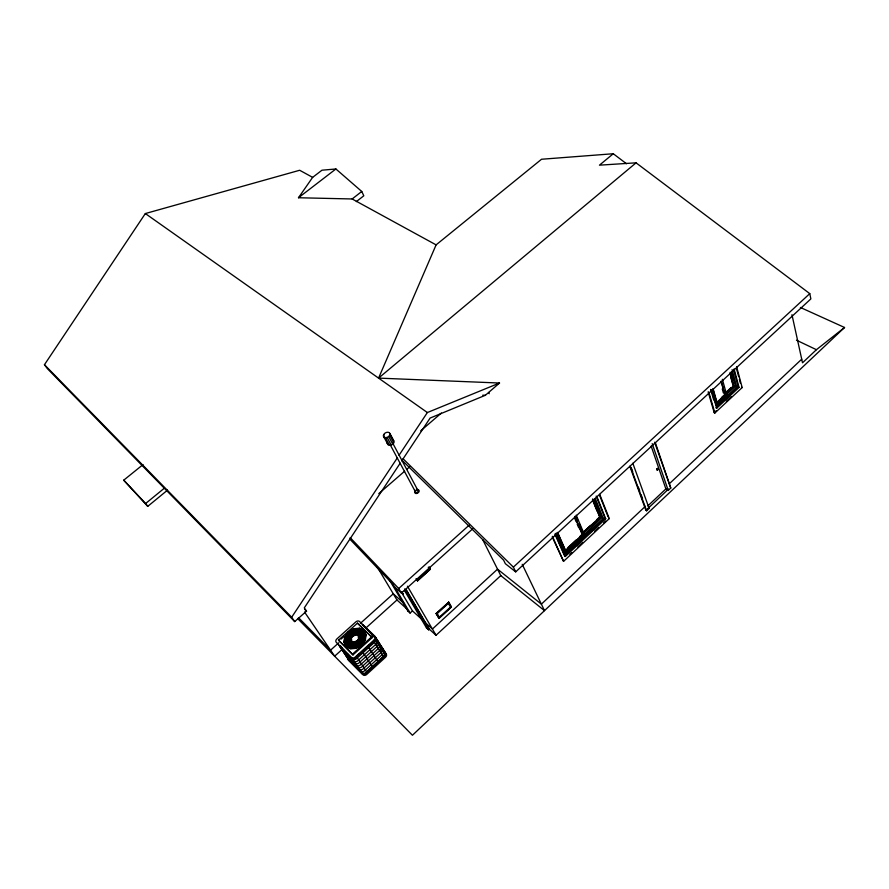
<?xml version="1.0" encoding="UTF-8"?>
<svg xmlns="http://www.w3.org/2000/svg" width="889" height="889" viewBox="0 0 889 889"><rect width="100%" height="100%" fill="white"/><g stroke="black" fill="none" stroke-linecap="round" stroke-linejoin="round"><path stroke-width="1.33" d="M365.257 634.99L364.501 639.936L361.178 644.525L356.178 647.492L350.855 648.025L346.654 645.992L344.71 641.958M364.923 640.002L365.712 634.846L363.623 630.668L359.245 628.601L353.744 629.168M364.346 635.302L363.657 639.802L360.634 643.98L356.078 646.692L351.222 647.181L347.399 645.325L345.621 641.658L346.343 637.146L349.366 633.024L353.878 630.357L358.678 629.845L362.512 631.646L364.346 635.291M364.079 639.869L364.801 635.146L362.89 631.323M360.267 636.68L359.867 639.213L358.167 641.569L355.6 643.091L352.866 643.38L350.699 642.347L349.688 640.28L350.088 637.735L351.788 635.391L354.344 633.879L357.067 633.59L359.223 634.613L360.256 636.668M358.611 639.024L358.145 635.602L356.545 634.846L352.611 636.168M351.344 637.924L351.788 641.347L353.389 642.114L357.334 640.791M349.233 640.413L349.677 637.669L351.522 635.135L354.289 633.49M350.51 637.802L350.133 640.113L351.055 642.002L353.033 642.958M344.699 641.947L345.51 637.024L348.832 632.49L353.778 629.568L359.045 629.012L363.245 630.99L365.246 634.979M345.099 636.957L344.254 642.102L346.277 646.314L350.655 648.448M658.193 468.436L657.215 470.192L656.771 468.914L658.371 468.536L657.382 470.303L656.938 469.025L657.749 468.27M401.728 460.891L430.109 418.063L485.361 395.294L499.518 383.026L378.57 378.114L436.099 244.875L541.534 159.253L613.277 153.741L626.478 163.732M414.741 490.261C413.296 497.74 424.197 490.117 416.296 489.239M415.563 490.717C414.207 493.273 419.419 493.528 418.13 490.85L392.705 443.111M383.948 435.366L384.37 434.677M400.194 463.202L304.305 607.865L306.538 611.154L294.715 621.589L291.681 617.233L397.472 457.646M399.005 455.324L427.365 412.54L499.518 383.026M294.715 621.589L47.373 368.624L44.45 364.712L145.34 213.549L299.671 170.266L312.639 177.356L321.962 170.21L335.898 168.977L361.756 191.468L363.79 195.791L356.345 201.614M436.099 244.875L352.155 198.969L298.482 197.747L312.639 177.356M364.923 640.024L361.456 644.792L356.233 647.892M357.622 641.036L359.356 636.991L358.511 635.279L356.722 634.424L352.344 635.902M357.889 641.302L359.445 639.169L359.812 636.835L358.878 634.946M359.256 642.647L361.545 639.491L362.079 636.068L360.701 633.301L357.8 631.923L354.155 632.301M359.534 642.914L361.967 639.558L362.534 635.913L361.067 632.968L357.978 631.512L354.1 631.901L350.455 634.057L348.01 637.391L347.421 641.025L348.855 643.992M364.079 639.891L360.912 644.258L356.122 647.092M357.345 640.769L358.611 639.035M350.988 634.602L348.844 637.524L348.321 640.725L349.588 643.336L352.3 644.647L355.733 644.303L358.978 642.391L361.134 639.435L361.623 636.224L360.334 633.624L357.622 632.335M350.51 637.78L354.4 634.268L356.878 634.013L358.856 634.935M352.333 635.924L350.588 639.958L351.422 641.669M351.344 637.913L352.6 636.191M348.299 631.968L344.688 636.868L343.799 642.247L345.91 646.647L350.466 648.87L356.267 648.303L361.723 645.081L365.346 640.091L366.168 634.69L363.99 630.334L359.423 628.179M345.099 636.935L348.566 632.235M800.4 307.472L844.55 327.485L412.44 735.259L297.759 618.7M645.325 506.341L541.379 604.153L497.54 569.16L432.41 629.034L425.131 622.478M669.284 483.794L801.722 359.178M647.825 505.908L665.883 488.906L651.137 446.067M632.812 463.269L649.148 508.386L646.592 510.797L645.925 510.364L668.461 489.128M844.55 327.485L816.424 349.699L802.511 362.801L791.955 314.706M665.883 488.906L668.228 490.406L670.762 488.017L655.315 442.622M596.852 496.54L605.72 518.776L565.271 556.536L555.147 533.7M569.871 554.369L571.86 552.514M577.817 546.946L582.795 542.301M594.719 531.155L598.697 527.444M603.664 522.799L605.653 520.943M552.291 537.1L563.559 561.359L609.298 518.609L599.697 494.351M722.346 379.292L726.78 395.216L716.19 405.073L716.89 405.462L736.77 386.948L732.103 369.635M733.725 369.835L738.337 387.037L715.989 407.851L716.69 408.24L739.048 387.404L734.081 368.879M583.695 531.822L590.596 525.399M596.519 519.876L599.475 517.12L600.142 517.576L583.362 533.211M582.706 532.744L599.808 517.354L592.796 499.929M568.038 547.48L576.028 540.045M580.017 536.334L582.006 534.467L582.662 534.934L565.693 550.758L565.048 550.269M736.592 366.601L742.171 387.571L714.889 413.007L714.189 412.618L716.212 410.729M726.313 401.317L731.358 396.605M579.606 538.312L582.495 535.623M594.485 498.907L601.942 517.498L564.837 553.169M595.319 498.573L603.264 518.409L565.482 553.647L556.325 532.922M596.186 496.084L605.053 518.32L564.626 556.058L555.058 534.489M726.046 392.305L731.08 387.615M725.391 393.427L733.447 385.937L730.058 373.458M721.457 397.594L724.491 394.772L725.191 395.149L717.09 402.695L716.39 402.306M730.069 372.391L733.803 386.126L725.735 393.616L726.78 395.216M729.88 390.282L734.67 385.826M718.29 402.084L724.835 395.994M726.08 394.838L735.37 386.204L731.403 371.558M401.95 460.18L503.607 560.159L505.352 563.704L515.698 571.86L810.857 298.915L809.779 293.637L636.068 162.831L599.464 165.165L613.277 153.741M427.853 627.878L436.043 635.268L500.774 575.605L482.76 539.745M515.698 571.86L513.386 567.126L809.779 293.637M404.395 590.329L426.431 627.834L428.654 629.834L429.331 629.212L406.04 589.429M436.143 613.499L448.723 602.231L451.401 607.031L439.022 618.4L436.143 613.499L439.022 618.4M436.288 613.621L448.723 602.231M426.431 627.834L427.12 627.201M438.877 618.266L451.256 606.909L448.578 602.109M340.498 645.836L350.033 660.049L362.99 673.073A1.956 1.534 -38.4 0 0 365.568 672.829L384.248 655.749A1.945 1.522 -36.8 0 0 384.581 653.337L381.77 650.615M389.238 579.661L407.94 611.11L410.085 613.043L412.452 610.899L401.395 592.185M381.148 648.659L385.382 652.748A2.834 2.223 -36.7 0 1 384.904 656.204L366.024 673.473A2.856 2.234 -38.4 0 1 362.323 673.818L349.31 660.716L350.033 660.049M357.367 655.682L359.367 653.86M365.368 648.414L369.357 644.792M407.94 611.11L408.618 610.487M394.538 586.918L401.417 593.052L472.77 528.744M417.863 579.661L429.387 569.271L428.276 567.293M429.231 567.204L430.365 569.249L417.519 580.828L430.22 569.116L429.076 567.082M341.798 649.748L334.653 656.193L304.516 611.999M366.324 627.623L396.972 599.975L377.014 566.615M352.966 654.937L352.455 654.16L371.635 636.868L357.478 623.145L338.487 640.124L352.966 654.937L372.147 637.657L371.635 636.868M401.417 593.052L398.717 588.507L469.37 524.977M338.776 642.78L330.552 650.181L298.46 617.622M360.367 623.367L393.271 593.785L404.451 603.853M340.998 639.113L343.999 636.435M348.988 631.968L351.988 629.29M378.77 493.651L404.628 471.203M406.706 469.403L409.807 466.714M420.741 430.809L441.4 413.029M378.57 378.114L636.068 162.831M143.04 464.591L123.727 480.182L147.741 506.352L167.532 490.15M123.727 480.182L145.618 503.518L164.421 488.139M352.155 198.969L361.756 191.468M298.482 197.747L335.898 168.977M348.31 631.957L353.666 628.79L359.4 628.19M348.577 632.212L353.722 629.179M354.133 632.312L350.722 634.324L348.421 637.457L347.866 640.869L349.221 643.658L352.111 645.07L355.789 644.703M350.999 634.579L354.189 632.701L357.6 632.346M357.611 641.058L353.233 642.536L351.433 641.68M355.544 642.703L357.878 641.325M355.7 643.892L358.7 642.125L360.712 639.369L361.167 636.38L359.978 633.957L357.445 632.757L354.255 633.079L351.266 634.846L349.255 637.58L348.777 640.569L349.955 643.003L352.477 644.225L355.689 643.903M355.811 644.692L359.245 642.658M359.523 642.925L355.867 645.092L351.955 645.492L348.866 644.003M358.867 629.434L353.844 629.945L349.11 632.746L345.932 637.069L345.154 641.791L347.01 645.647L351.022 647.603L356.111 647.103M354.311 633.479L357.245 633.179L359.589 634.279L360.712 636.513L360.289 639.28L358.445 641.836L355.656 643.492L352.689 643.803L350.333 642.68L349.233 640.424M353.044 642.958L355.533 642.714M350.677 648.448L356.211 647.903M416.463 490.117L418.13 490.85M482.738 395.183L485.361 395.294M358.878 629.434L362.879 631.312M796.466 340.187L816.424 349.699M347.766 644.992L351.388 646.759L356 646.303L360.345 643.736L363.234 639.758L363.89 635.457L362.167 631.979L358.523 630.257L353.944 630.734L349.655 633.268L346.766 637.202L346.065 641.48L347.743 644.992M741.459 387.193L742.171 387.571M738.337 387.037L739.048 387.404M735.37 386.204L736.77 386.948M733.092 385.748L733.803 386.126M670.762 488.017L654.626 442.211M648.481 507.952L649.148 508.386M608.632 518.154L609.298 518.609M605.053 518.32L605.72 518.776M601.942 517.498L603.264 518.409M145.34 213.549L427.365 412.54M500.774 575.605L544.49 610.643L522.232 564.326M402.217 592.885L401.539 592.285L402.895 594.041L401.706 592.13L403.061 593.885L402.35 593.33M412.452 610.899L422.686 620.111M396.972 599.975L407.118 609.143M371.602 634.557L377.292 640.013A2.867 2.223 -36.4 0 1 376.792 643.48L357.645 660.883A2.889 2.234 -38 0 1 353.922 661.238L340.865 648.148M375.747 639.335L378.592 642.058A2.856 2.223 -36.4 0 1 378.092 645.525L359 662.905A2.889 2.234 -38.1 0 1 355.278 663.261L342.232 650.181M375.158 639.558L379.892 644.103A2.856 2.223 -36.5 0 1 379.403 647.57L360.345 664.928A2.878 2.234 -38.2 0 1 356.622 665.283L343.576 652.193M375.514 640.68L381.192 646.147A2.845 2.223 -36.6 0 1 380.703 649.603L361.679 666.95A2.878 2.234 -38.2 0 1 357.967 667.295L344.932 654.204M377.747 643.625L382.481 648.181A2.845 2.223 -36.6 0 1 381.992 651.637L363.012 668.961A2.867 2.234 -38.3 0 1 359.312 669.306L346.277 656.204M379.036 645.647L383.77 650.203A2.845 2.223 -36.7 0 1 383.281 653.659L364.346 670.962A2.867 2.234 -38.4 0 1 360.645 671.295L347.621 658.204M381.27 648.57L385.048 652.215A2.834 2.223 -36.7 0 1 384.57 655.671L365.668 672.951A2.856 2.234 -38.4 0 1 361.979 673.295L348.955 660.194M383.17 650.992L386.026 653.759A2.834 2.223 -36.8 0 1 385.559 657.215L366.69 674.484A2.856 2.234 -38.5 0 1 363.001 674.818L347.955 659.682A2.811 2.167 -38.2 0 1 347.466 658.649M372.147 637.657L357.478 623.145M403.061 458.746L513.386 567.126M304.727 609.343L306.538 611.154M362.345 673.84L352.111 658.516L339.031 645.414L349.31 660.716M339.498 646.125L352.566 659.205A2.9 2.234 -38 0 0 356.289 658.838L375.48 641.425A2.867 2.223 -36.3 0 0 375.98 637.958L362.245 624.511L375.525 637.235A2.867 2.223 -36.3 0 1 375.014 640.702L355.822 658.138A2.9 2.234 -37.9 0 1 352.088 658.493M338.487 640.124L352.455 654.16M44.45 364.712L291.681 617.233M350.166 537.634L398.717 588.507M349.81 539.09L393.082 584.462M384.381 437.799L383.726 436.743L387.826 444.222L387.171 443.155M145.618 503.518L147.741 506.352M343.732 650.115L353.989 665.428M339.587 645.97L349.866 661.272M347.899 654.304L358.156 669.617M356.9 657.16L367.068 672.506M365.568 672.829L366.235 673.84M362.601 651.981L372.691 667.372M368.29 646.814L378.281 662.261M373.958 641.669L383.859 657.16M371.269 633.157L373.38 636.48M375.502 639.802L380.436 647.548M375.547 637.257L385.404 652.77M392.038 582.673L410.085 613.043M404.639 588.907L428.654 629.834M405.817 589.529L428.776 628.712M407.44 586.218L436.043 635.268M416.352 578.795L417.519 580.828M416.208 578.672L417.374 580.706M390.115 444.6L415.552 492.106M488.639 392.46L489.206 393.716M552.391 536.334L563.559 561.359M557.803 533.356L565.371 550.513L582.339 534.7L575.039 517.42M556.214 533.656L563.759 550.724M557.592 532.367L565.693 550.758M574.85 516.42L582.662 534.934M574.572 517.954L576.128 521.643M577.172 524.099L578.728 527.777M576.228 515.153L584.495 534.834M576.272 516.92L577.828 520.632M579.395 524.332L583.028 532.978M594.319 499.696L601.286 517.042M597.63 509.153L599.13 512.864M592.619 498.918L600.142 517.576M592.463 499.707L596.975 510.897M599.53 495.184L608.132 516.876M631.323 467.958L632.724 471.792M638.324 487.15L639.724 490.984M641.125 494.829L642.525 498.662M630.19 465.847L646.592 510.797M629.979 466.703L645.925 510.364M652.204 443.633L668.228 490.406M708.855 392.227L714.889 413.007M708.155 391.849L714.189 412.618M711.389 389.849L716.69 408.24M710.689 389.471L713.711 399.972M713.178 389.038L717.09 402.695M712.822 388.849L716.734 402.495L724.846 394.96L721.023 381.27M712.322 389.582L716.89 405.462M712.378 391.849L715.812 403.75M721.368 381.459L725.191 395.149M722.279 388.982L723.39 392.96M730.725 377.014L732.758 384.504M731.058 372.513L733.225 380.503M736.57 368.857L738.67 376.714M739.37 379.336L740.415 383.27M392.738 440.099A3.5 2.411 -28.5 0 1 393.683 443.078A3.5 2.411 -28.5 0 1 389.793 445.333A3.5 2.411 -28.5 0 1 387.504 443.122M362.99 635.757L362.39 639.613L359.812 643.18L355.911 645.492L351.766 645.914L348.499 644.336L346.977 641.191L347.588 637.346L350.177 633.813L354.033 631.523L358.145 631.09L361.423 632.635L362.979 635.746M363.445 635.613L362.812 639.669L360.078 643.447L355.967 645.892L351.588 646.336L348.132 644.669L346.521 641.347L347.177 637.28L349.91 633.546L353.978 631.134L358.323 630.679L361.779 632.301L363.434 635.591M393.46 442.2L392.438 443.522L389.004 437.099L390.038 435.777L393.46 442.2M448.378 603.353L437.232 613.566L439.355 617.277L450.467 607.087L448.378 603.353M374.358 639.669L355.133 657.104A2.9 2.234 -37.9 0 1 351.399 657.46L336.309 642.347A2.856 2.167 -37.6 0 1 336.887 638.913L355.856 621.878A2.834 2.156 -36.1 0 1 359.512 621.489L374.858 636.191A2.878 2.223 -36.3 0 1 374.358 639.669M387.426 438.01L385.737 438.266L389.171 444.689L390.86 444.433L387.426 438.01M390.027 433.81L389.593 433.343L393.671 440.833L390.027 433.81M385.404 437.621A3.523 2.4 -28.4 0 0 389.915 433.754A3.523 2.4 -28.4 0 0 384.626 433.421A3.523 2.4 -28.4 0 0 385.404 437.621"/></g></svg>
